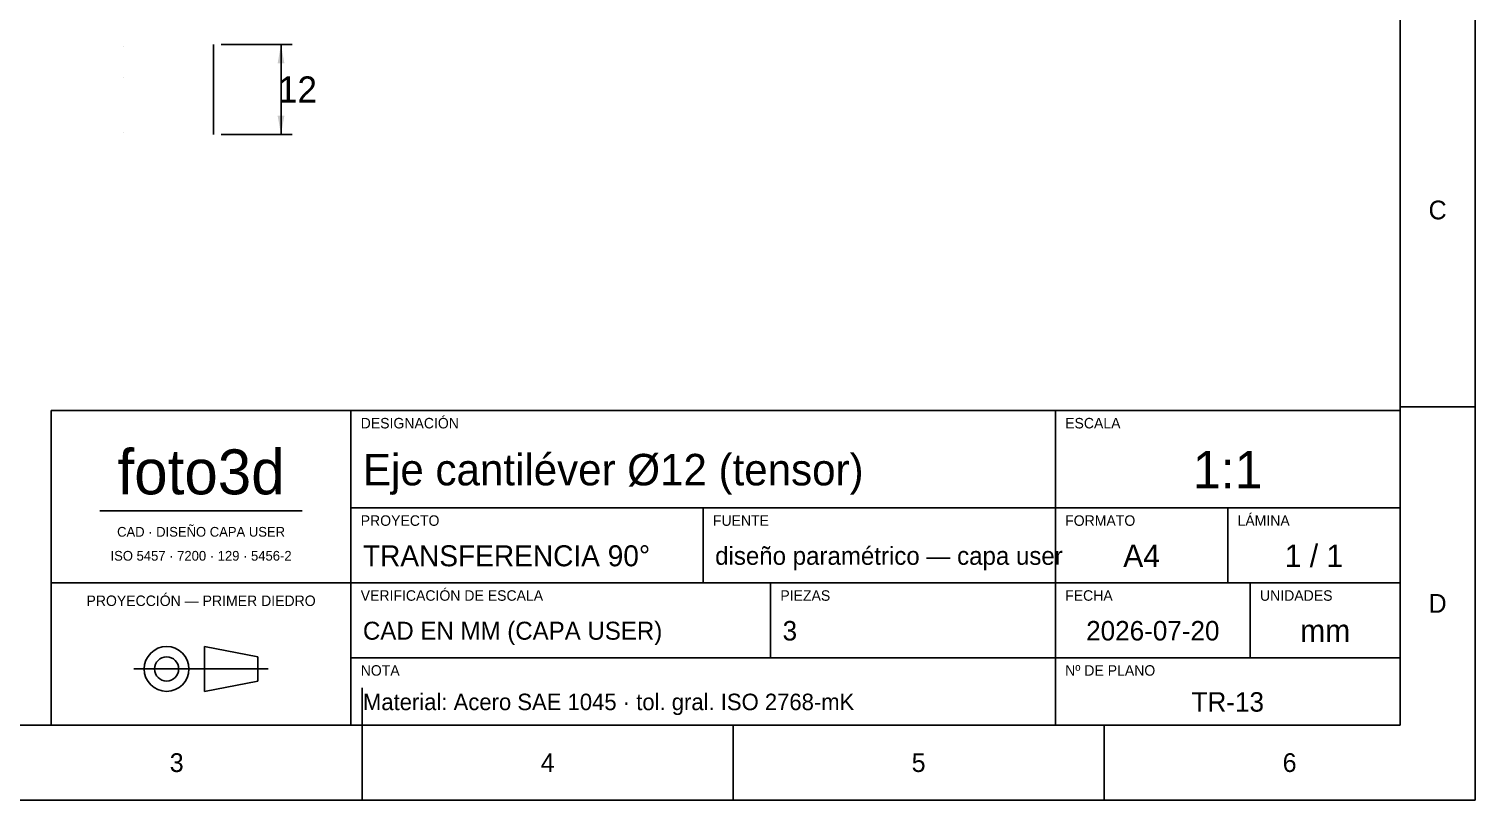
# Model space of a CAD drawing. Extents: x 0 to 297, y 0 to 210.
# Drawn here: x 104 to 297, y 0 to 102.9 of the extents above; entities that cross this region are included whole.
import ezdxf
from ezdxf.enums import TextEntityAlignment as Align

# ---------------------------------------------------------------- set-up
doc = ezdxf.new("R2010")
doc.units = 0
for name, color, linetype in [('COTAS', 7, 'CONTINUOUS'), ('FINA', 7, 'CONTINUOUS'), ('NORMA', 7, 'CONTINUOUS'), ('TEXTO', 7, 'CONTINUOUS'), ('VISIBLE', 7, 'CONTINUOUS')]:
    doc.layers.add(name, color=color, linetype=linetype)

msp = doc.modelspace()

# ---------------------------------------------------------------- linework, layer by layer
at = {"layer": 'COTAS'}
for p, q in [((129.6676, 100.8254), (139.1676, 100.8254)), ((137.6676, 88.8254), (137.6676, 100.8254)), ((129.6676, 88.8254), (139.1676, 88.8254))]:
    msp.add_line(p, q, dxfattribs=at)
for points in [[(137.6676, 100.8254), (138.1176, 98.3254), (137.2176, 98.3254)], [(137.6676, 88.8254), (138.1176, 91.3254), (137.2176, 91.3254)]]:
    msp.add_solid(points, dxfattribs=at)
at = {"layer": 'FINA'}
for p, q in [((297, 0), (297, 210)), ((287, 52.5), (297, 52.5)), ((113.5, 38.6), (140.5, 38.6)), ((147, 39), (241, 39)), ((194, 29), (194, 39)), ((241, 39), (287, 39)), ((264, 29), (264, 39)), ((107, 29), (147, 29)), ((147, 29), (241, 29)), ((203, 19), (203, 29)), ((241, 29), (287, 29)), ((267, 19), (267, 29)), ((118.03, 17.5), (135.97, 17.5)), ((147, 19), (241, 19)), ((241, 19), (287, 19)), ((148.5, 0), (148.5, 10)), ((198, 0), (198, 10)), ((247.5, 0), (247.5, 10)), ((0, 0), (297, 0))]:
    msp.add_line(p, q, dxfattribs=at)
at = {"layer": 'NORMA'}
for p, q in [((287, 10), (287, 200)), ((287, 52), (107, 52)), ((107, 52), (107, 10)), ((147, 10), (147, 52)), ((241, 10), (241, 52)), ((287, 10), (287, 52)), ((148.5, 0), (148.5, 15)), ((20, 10), (287, 10)), ((107, 10), (287, 10))]:
    msp.add_line(p, q, dxfattribs=at)
at = {"layer": 'TEXTO'}
for p, q in [((134.59, 19.11), (127.46, 20.49)), ((127.46, 20.49), (127.46, 14.51)), ((134.59, 15.89), (134.59, 19.11)), ((127.46, 14.51), (134.59, 15.89))]:
    msp.add_line(p, q, dxfattribs=at)
for radius in [2.99, 1.61]:
    msp.add_circle((122.4, 17.5), radius, dxfattribs=at)
at = {"layer": 'VISIBLE'}
for p, q in [((116.6676, 100.6209), (116.6676, 100.6211)), ((128.6676, 100.8254), (128.6676, 100.774)), ((128.6676, 100.774), (128.6676, 100.8254)), ((128.6676, 100.774), (128.6676, 100.6209)), ((128.6676, 100.6209), (128.6676, 100.774)), ((128.6676, 100.6209), (128.6676, 100.3686)), ((128.6676, 100.3686), (128.6676, 100.6209)), ((128.6676, 100.3686), (128.6676, 100.0215)), ((128.6676, 100.0215), (128.6676, 100.3686)), ((128.6676, 100.0215), (128.6676, 99.5855)), ((128.6676, 99.5855), (128.6676, 100.0215)), ((128.6676, 99.5855), (128.6676, 99.068)), ((128.6676, 99.068), (128.6676, 99.5855)), ((128.6676, 99.068), (128.6676, 98.4779)), ((128.6676, 98.4779), (128.6676, 99.068)), ((128.6676, 98.4779), (128.6676, 97.8254)), ((128.6676, 97.8254), (128.6676, 98.4779)), ((128.6676, 97.8254), (128.6676, 97.1215)), ((128.6676, 97.1215), (128.6676, 97.8254)), ((128.6676, 97.1215), (128.6676, 96.3783)), ((128.6676, 96.3783), (128.6676, 97.1215)), ((116.6676, 96.3783), (116.6676, 96.3773)), ((128.6676, 96.3783), (128.6676, 95.6085)), ((128.6676, 95.6085), (128.6676, 96.3783)), ((128.6676, 95.6085), (128.6676, 94.8254)), ((128.6676, 94.8254), (128.6676, 95.6085)), ((128.6676, 94.0422), (128.6676, 94.8254)), ((128.6676, 94.8254), (128.6676, 94.0422)), ((128.6676, 93.2725), (128.6676, 94.0422)), ((128.6676, 94.0422), (128.6676, 93.2725)), ((128.6676, 92.5293), (128.6676, 93.2725)), ((128.6676, 93.2725), (128.6676, 92.5293)), ((128.6676, 91.8254), (128.6676, 92.5293)), ((128.6676, 92.5293), (128.6676, 91.8254)), ((128.6676, 91.1728), (128.6676, 91.8254)), ((128.6676, 91.8254), (128.6676, 91.1728)), ((128.6676, 90.5827), (128.6676, 91.1728)), ((128.6676, 91.1728), (128.6676, 90.5827)), ((116.6676, 89.0298), (116.6676, 89.0296)), ((128.6676, 90.0652), (128.6676, 90.5827)), ((128.6676, 90.5827), (128.6676, 90.0652)), ((128.6676, 89.6292), (128.6676, 90.0652)), ((128.6676, 90.0652), (128.6676, 89.6292)), ((128.6676, 89.2821), (128.6676, 89.6292)), ((128.6676, 89.6292), (128.6676, 89.2821)), ((128.6676, 89.0298), (128.6676, 89.2821)), ((128.6676, 89.2821), (128.6676, 89.0298)), ((128.6676, 88.8767), (128.6676, 89.0298)), ((128.6676, 89.0298), (128.6676, 88.8767)), ((128.6676, 88.8254), (128.6676, 88.8767)), ((128.6676, 88.8767), (128.6676, 88.8254))]:
    msp.add_line(p, q, dxfattribs=at)

# ---------------------------------------------------------------- texts
at = {"layer": 'COTAS'}
msp.add_text('12', height=3.5, dxfattribs=at).set_placement((139.8676, 94.8254), align=Align.MIDDLE_CENTER)
at = {"layer": 'TEXTO'}
for s, height, p in [('C', 2.5, (292, 78.75)), ('foto3d', 6, (127, 43.8)), ('1:1', 5, (264, 44.1)), ('CAD · DISEÑO CAPA USER', 1.3, (127, 35.8)), ('ISO 5457 · 7200 · 129 · 5456-2', 1.3, (127, 32.6)), ('A4', 3, (252.5, 32.6)), ('1 / 1', 3, (275.5, 32.6)), ('PROYECCIÓN — PRIMER DIEDRO', 1.4, (127, 26.6)), ('D', 2.5, (292, 26.25)), ('2026-07-20', 2.6, (254, 22.6)), ('mm', 3, (277, 22.6)), ('TR-13', 2.6, (264, 13.1)), ('3', 2.5, (123.75, 5)), ('4', 2.5, (173.25, 5)), ('5', 2.5, (222.75, 5)), ('6', 2.5, (272.25, 5))]:
    msp.add_text(s, height=height, dxfattribs=at).set_placement(p, align=Align.MIDDLE_CENTER)
for s, p in [('DESIGNACIÓN', (148.3, 49.6)), ('ESCALA', (242.3, 49.6)), ('PROYECTO', (148.3, 36.6)), ('FUENTE', (195.3, 36.6)), ('FORMATO', (242.3, 36.6)), ('LÁMINA', (265.3, 36.6)), ('VERIFICACIÓN DE ESCALA', (148.3, 26.6)), ('PIEZAS', (204.3, 26.6)), ('FECHA', (242.3, 26.6)), ('UNIDADES', (268.3, 26.6)), ('NOTA', (148.3, 16.6)), ('Nº DE PLANO', (242.3, 16.6))]:
    msp.add_text(s, height=1.4, dxfattribs=at).set_placement(p)
for s, height, p in [('Eje cantiléver Ø12 (tensor)', 4.2, (148.6, 44.1)), ('TRANSFERENCIA 90°', 2.8, (148.6, 32.6)), ('diseño paramétrico — capa user', 2.4, (195.6, 32.6)), ('CAD EN MM (CAPA USER)', 2.4, (148.6, 22.6)), ('3', 2.6, (204.6, 22.6)), ('Material: Acero SAE 1045 · tol. gral. ISO 2768-mK', 2.2, (148.6, 13.1))]:
    msp.add_text(s, height=height, dxfattribs=at).set_placement(p, align=Align.MIDDLE_LEFT)

doc.saveas('drawing.dxf')
